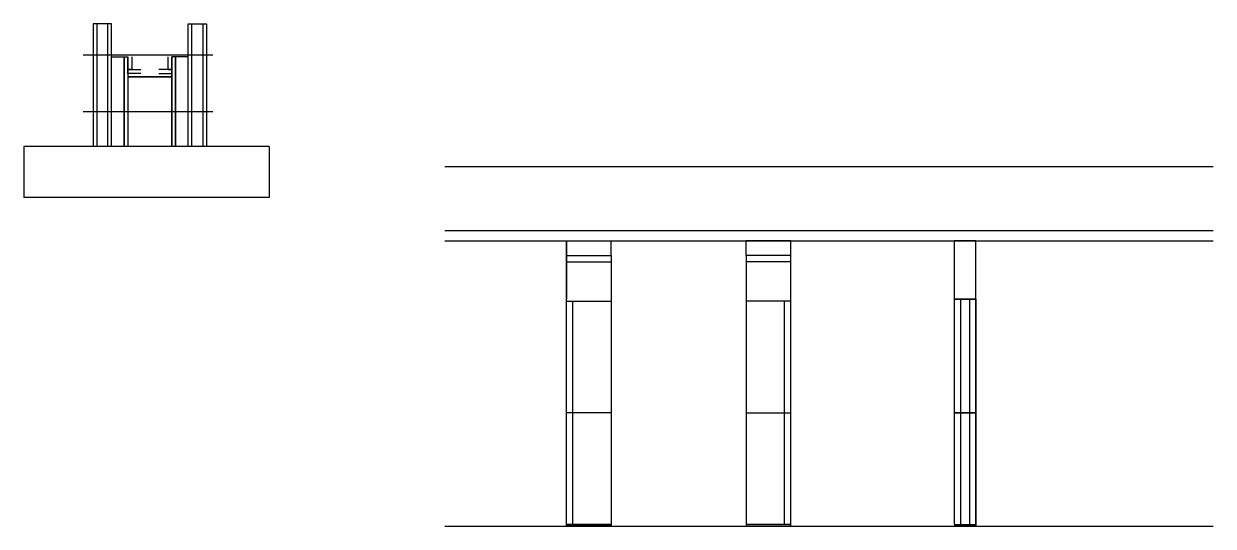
# Model space of a CAD drawing. Header units: metres. Extents: x 14558 to 15858, y -617 to -68.
import ezdxf

# ---------------------------------------------------------------- set-up
doc = ezdxf.new("R2010")
doc.units = ezdxf.units.M
for name, color, linetype in [('CHAPA', 7, 'Continuous'), ('COTA', 7, 'Continuous'), ('Hachura', 7, 'Continuous'), ('Madeira', 7, 'Continuous'), ('NIVEL 1° PAV.', 7, 'Continuous'), ('NIVEL 2° PAV.', 7, 'Continuous'), ('Nível', 7, 'Continuous'), ('Painéis', 7, 'Continuous'), ('Perfil Metálico', 7, 'Continuous'), ('SARR_2.2x7', 7, 'Continuous'), ('SARRAFO', 7, 'Continuous')]:
    doc.layers.add(name, color=color, linetype=linetype)

msp = doc.modelspace()

# ---------------------------------------------------------------- linework, layer by layer
at = {"layer": 'CHAPA', "color": 7, "lineweight": 25}
for points in [[(14668.2, -202.3), (14668.2, -104.3), (14672.2, -104.3), (14672.2, -202.3)], [(14668.2, -202.3), (14668.2, -104.3), (14672.2, -104.3), (14672.2, -202.3)], [(14724.2, -202.3), (14724.2, -104.3), (14720.2, -104.3), (14720.2, -202.3)], [(14724.2, -202.3), (14724.2, -104.3), (14720.2, -104.3), (14720.2, -202.3)], [(14672.2, -122.7), (14672.2, -126.3), (14720.2, -126.3), (14720.2, -122.7)], [(14672.2, -122.7), (14672.2, -126.3), (14720.2, -126.3), (14720.2, -122.7)]]:
    msp.add_lwpolyline(points, dxfattribs=at)
at = {"layer": 'COTA', "color": 7, "lineweight": 25}
for p, q in [((14826.8, -202.3), (14558.5, -202.3)), ((14558.5, -202.3), (14558.5, -258.3)), ((14826.8, -202.3), (14826.8, -258.3)), ((14826.8, -258.3), (14558.5, -258.3)), ((15151.6, -321.4), (15151.6, -305.4)), ((15151.6, -305.4), (15200.6, -305.4)), ((15200.6, -321.4), (15200.6, -305.4)), ((15396.9, -305.4), (15347.9, -305.4)), ((15347.9, -321.4), (15347.9, -305.4)), ((15396.9, -321.4), (15396.9, -305.4))]:
    msp.add_line(p, q, dxfattribs=at)
msp.add_lwpolyline([(15599.2, -369.4), (15599.2, -305.4), (15575.2, -305.4), (15575.2, -369.4)], dxfattribs=at)
at = {"layer": 'Hachura', "color": 7, "lineweight": 25}
for p, q in [((14623.4, -102.3), (14765.2, -102.3)), ((14623.4, -164.3), (14765.2, -164.3))]:
    msp.add_line(p, q, dxfattribs=at)
at = {"layer": 'Madeira', "color": 7, "lineweight": 25}
for points in [[(14654.2, -202.3), (14654.2, -104.3), (14668.2, -104.3), (14668.2, -202.3)], [(14738.2, -202.3), (14738.2, -104.3), (14724.2, -104.3), (14724.2, -202.3)]]:
    msp.add_lwpolyline(points, dxfattribs=at)
at = {"layer": 'NIVEL 1° PAV.', "color": 7, "lineweight": 25}
msp.add_line((15018.6, -224.4), (15858.5, -224.4), dxfattribs=at)
at = {"layer": 'NIVEL 2° PAV.', "color": 7, "lineweight": 25}
msp.add_line((15018.6, -294.4), (15858.5, -294.4), dxfattribs=at)
at = {"layer": 'Nível', "color": 7, "lineweight": 25}
for p, q in [((15018.6, -305.4), (15858.5, -305.4)), ((15018.6, -617.4), (15858.5, -617.4))]:
    msp.add_line(p, q, dxfattribs=at)
at = {"layer": 'Painéis', "color": 7, "lineweight": 25}
for p, q in [((15151.6, -305.4), (15151.6, -369.4)), ((15151.6, -617.4), (15151.6, -321.4)), ((15151.6, -321.4), (15200.6, -321.4)), ((15200.6, -321.4), (15200.6, -617.4)), ((15347.9, -321.4), (15347.9, -617.4)), ((15396.9, -321.4), (15347.9, -321.4)), ((15396.9, -617.4), (15396.9, -321.4)), ((15151.6, -371.4), (15200.6, -371.4)), ((15396.9, -371.4), (15347.9, -371.4)), ((15575.2, -369.4), (15575.2, -615.4)), ((15575.2, -369.4), (15599.2, -369.4)), ((15599.2, -369.4), (15575.2, -369.4)), ((15599.2, -369.4), (15575.2, -369.4)), ((15599.2, -369.4), (15575.2, -369.4)), ((15599.2, -615.4), (15599.2, -369.4)), ((15599.2, -369.4), (15599.2, -615.4)), ((15200.6, -493.4), (15151.6, -493.4)), ((15347.9, -493.4), (15396.9, -493.4)), ((15575.2, -493.4), (15599.2, -493.4)), ((15599.2, -493.4), (15575.2, -493.4)), ((15599.2, -493.4), (15575.2, -493.4)), ((15599.2, -493.4), (15575.2, -493.4)), ((15200.6, -615.4), (15151.6, -615.4)), ((15347.9, -615.4), (15396.9, -615.4)), ((15575.2, -615.4), (15599.2, -615.4))]:
    msp.add_line(p, q, dxfattribs=at)
for points in [[(14720.2, -202.3), (14720.2, -126.3), (14672.2, -126.3), (14672.2, -202.3)], [(15151.6, -615.4), (15200.6, -615.4), (15200.6, -617.4), (15151.6, -617.4)], [(15396.9, -615.4), (15347.9, -615.4), (15347.9, -617.4), (15396.9, -617.4)], [(15575.2, -615.4), (15599.2, -615.4), (15599.2, -617.4), (15575.2, -617.4)]]:
    msp.add_lwpolyline(points, dxfattribs=at)
at = {"layer": 'Perfil Metálico', "color": 7, "lineweight": 25}
for points in [[(14654.2, -202.3), (14654.2, -68.3), (14634.2, -68.3), (14634.2, -202.3)], [(14650.2, -202.3), (14650.2, -68.3), (14638.2, -68.3), (14638.2, -202.3)], [(14738.2, -202.3), (14738.2, -68.3), (14758.2, -68.3), (14758.2, -202.3)], [(14742.2, -202.3), (14742.2, -68.3), (14754.2, -68.3), (14754.2, -202.3)]]:
    msp.add_lwpolyline(points, dxfattribs=at)
at = {"layer": 'SARR_2.2x7', "color": 7, "lineweight": 25}
for p, q in [((15151.6, -328.4), (15200.6, -328.4)), ((15396.9, -328.4), (15347.9, -328.4)), ((15158.6, -493.4), (15158.6, -371.4)), ((15389.9, -493.4), (15389.9, -371.4)), ((15582.2, -369.4), (15582.2, -615.4)), ((15582.2, -369.4), (15582.2, -369.4)), ((15582.2, -369.4), (15582.2, -369.4)), ((15592.2, -369.4), (15592.2, -615.4)), ((15592.2, -369.4), (15592.2, -369.4)), ((15592.2, -369.4), (15592.2, -369.4)), ((15158.6, -615.4), (15158.6, -493.4)), ((15389.9, -615.4), (15389.9, -493.4)), ((15582.2, -493.4), (15582.2, -493.4)), ((15582.2, -493.4), (15582.2, -493.4)), ((15592.2, -493.4), (15592.2, -493.4)), ((15592.2, -493.4), (15592.2, -493.4)), ((15158.6, -615.4), (15158.6, -615.4)), ((15193.6, -615.4), (15193.6, -615.4)), ((15354.9, -615.4), (15354.9, -615.4)), ((15389.9, -615.4), (15389.9, -615.4))]:
    msp.add_line(p, q, dxfattribs=at)
at = {"layer": 'SARRAFO', "color": 7, "lineweight": 25}
for points in [[(14676.6, -104.3), (14676.6, -118.3), (14672.2, -118.3), (14672.2, -104.3)], [(14715.8, -104.3), (14715.8, -118.3), (14720.2, -118.3), (14720.2, -104.3)], [(14686.2, -122.7), (14672.2, -122.7), (14672.2, -118.3), (14686.2, -118.3)], [(14706.2, -122.7), (14720.2, -122.7), (14720.2, -118.3), (14706.2, -118.3)]]:
    msp.add_lwpolyline(points, dxfattribs=at)

doc.saveas('drawing.dxf')
